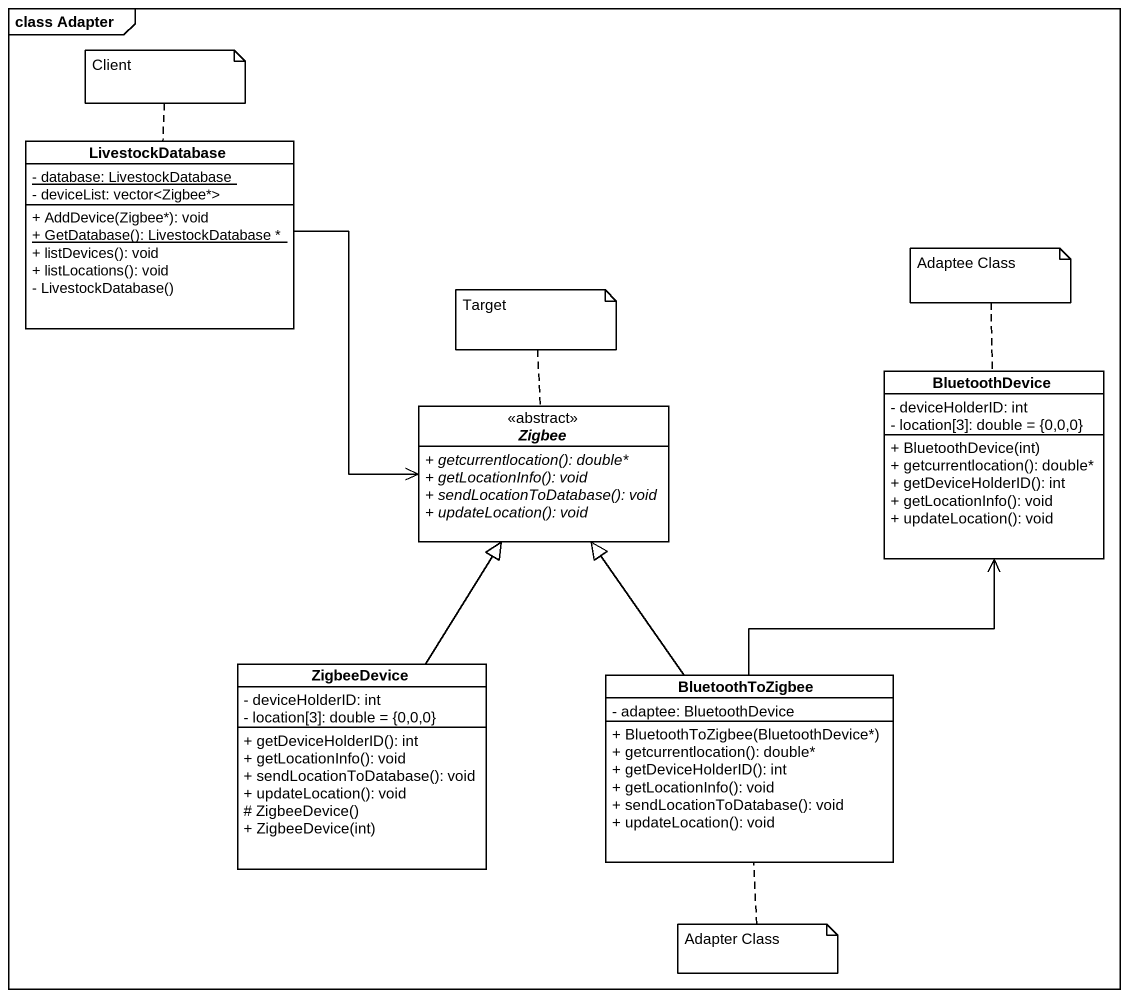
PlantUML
@startuml
mainframe class Adapter
hide circle
hide empty members
skinparam classAttributeIconSize 0
class LivestockDatabase {
  {static} - database: LivestockDatabase
  - deviceList: vector<Zigbee*>
  + AddDevice(Zigbee*): void
  {static} + GetDatabase(): LivestockDatabase *
  + listDevices(): void
  + listLocations(): void
  - LivestockDatabase()
}
class BluetoothDevice {
  - deviceHolderID: int
  - location[3]: double = {0,0,0}
  + BluetoothDevice(int)
  + getcurrentlocation(): double*
  + getDeviceHolderID(): int
  + getLocationInfo(): void
  + updateLocation(): void
}
abstract class Zigbee <<abstract>> {
  {abstract} + getcurrentlocation(): double*
  {abstract} + getLocationInfo(): void
  {abstract} + sendLocationToDatabase(): void
  {abstract} + updateLocation(): void
}
class ZigbeeDevice {
  - deviceHolderID: int
  - location[3]: double = {0,0,0}
  + getDeviceHolderID(): int
  + getLocationInfo(): void
  + sendLocationToDatabase(): void
  + updateLocation(): void
  # ZigbeeDevice()
  + ZigbeeDevice(int)
}
class BluetoothToZigbee {
  - adaptee: BluetoothDevice
  + BluetoothToZigbee(BluetoothDevice*)
  + getcurrentlocation(): double*
  + getDeviceHolderID(): int
  + getLocationInfo(): void
  + sendLocationToDatabase(): void
  + updateLocation(): void
}
LivestockDatabase --> Zigbee
ZigbeeDevice -up-|> Zigbee
BluetoothToZigbee -up-> BluetoothDevice
BluetoothToZigbee -up-|> Zigbee
note top of LivestockDatabase : Client
note top of BluetoothDevice : Adaptee Class
note top of Zigbee : Target
note bottom of BluetoothToZigbee : Adapter Class
@enduml
